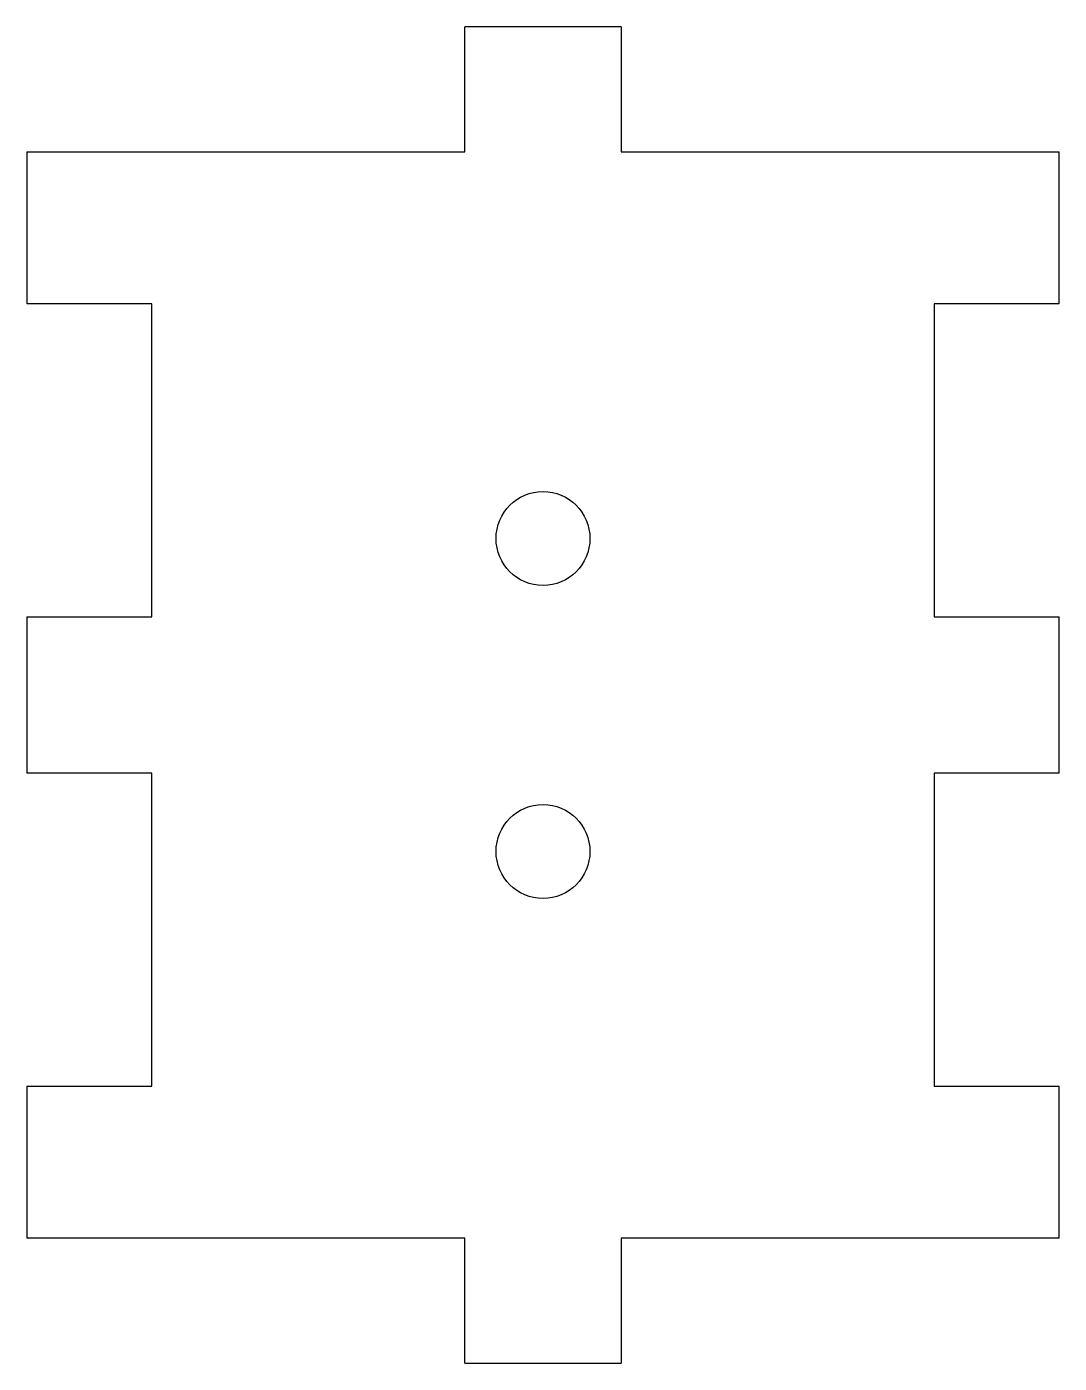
# Model space of a CAD drawing. Header units: millimetres. Extents: x -4 to 29, y -38.7 to 4.
import ezdxf

# ---------------------------------------------------------------- set-up
doc = ezdxf.new("R2010")
doc.units = ezdxf.units.MM

msp = doc.modelspace()

# ---------------------------------------------------------------- linework, layer by layer
at = {"color": 7, "linetype": 'Continuous', "lineweight": 25}
for p, q in [((15, 4), (10, 4)), ((10, 0), (10, 4)), ((15, 4), (15, 0)), ((-4, 0), (10, 0)), ((-4, 0), (-4, -4.85)), ((15, 0), (29, 0)), ((29, -4.85), (29, 0)), ((0, -4.85), (-4, -4.85)), ((0, -14.85), (0, -4.85)), ((25, -4.85), (25, -14.85)), ((29, -4.85), (25, -4.85)), ((-4, -14.85), (0, -14.85)), ((-4, -14.85), (-4, -19.85)), ((25, -14.85), (29, -14.85)), ((29, -19.85), (29, -14.85)), ((0, -19.85), (-4, -19.85)), ((0, -29.85), (0, -19.85)), ((25, -19.85), (25, -29.85)), ((29, -19.85), (25, -19.85)), ((-4, -29.85), (0, -29.85)), ((-4, -29.85), (-4, -34.7)), ((25, -29.85), (29, -29.85)), ((29, -34.7), (29, -29.85)), ((10, -34.7), (-4, -34.7)), ((10, -38.7), (10, -34.7)), ((15, -34.7), (15, -38.7)), ((29, -34.7), (15, -34.7)), ((10, -38.7), (15, -38.7))]:
    msp.add_line(p, q, dxfattribs=at)
for centre in [(12.5, -12.35), (12.5, -22.35)]:
    msp.add_circle(centre, 1.5, dxfattribs=at)

doc.saveas('drawing.dxf')
